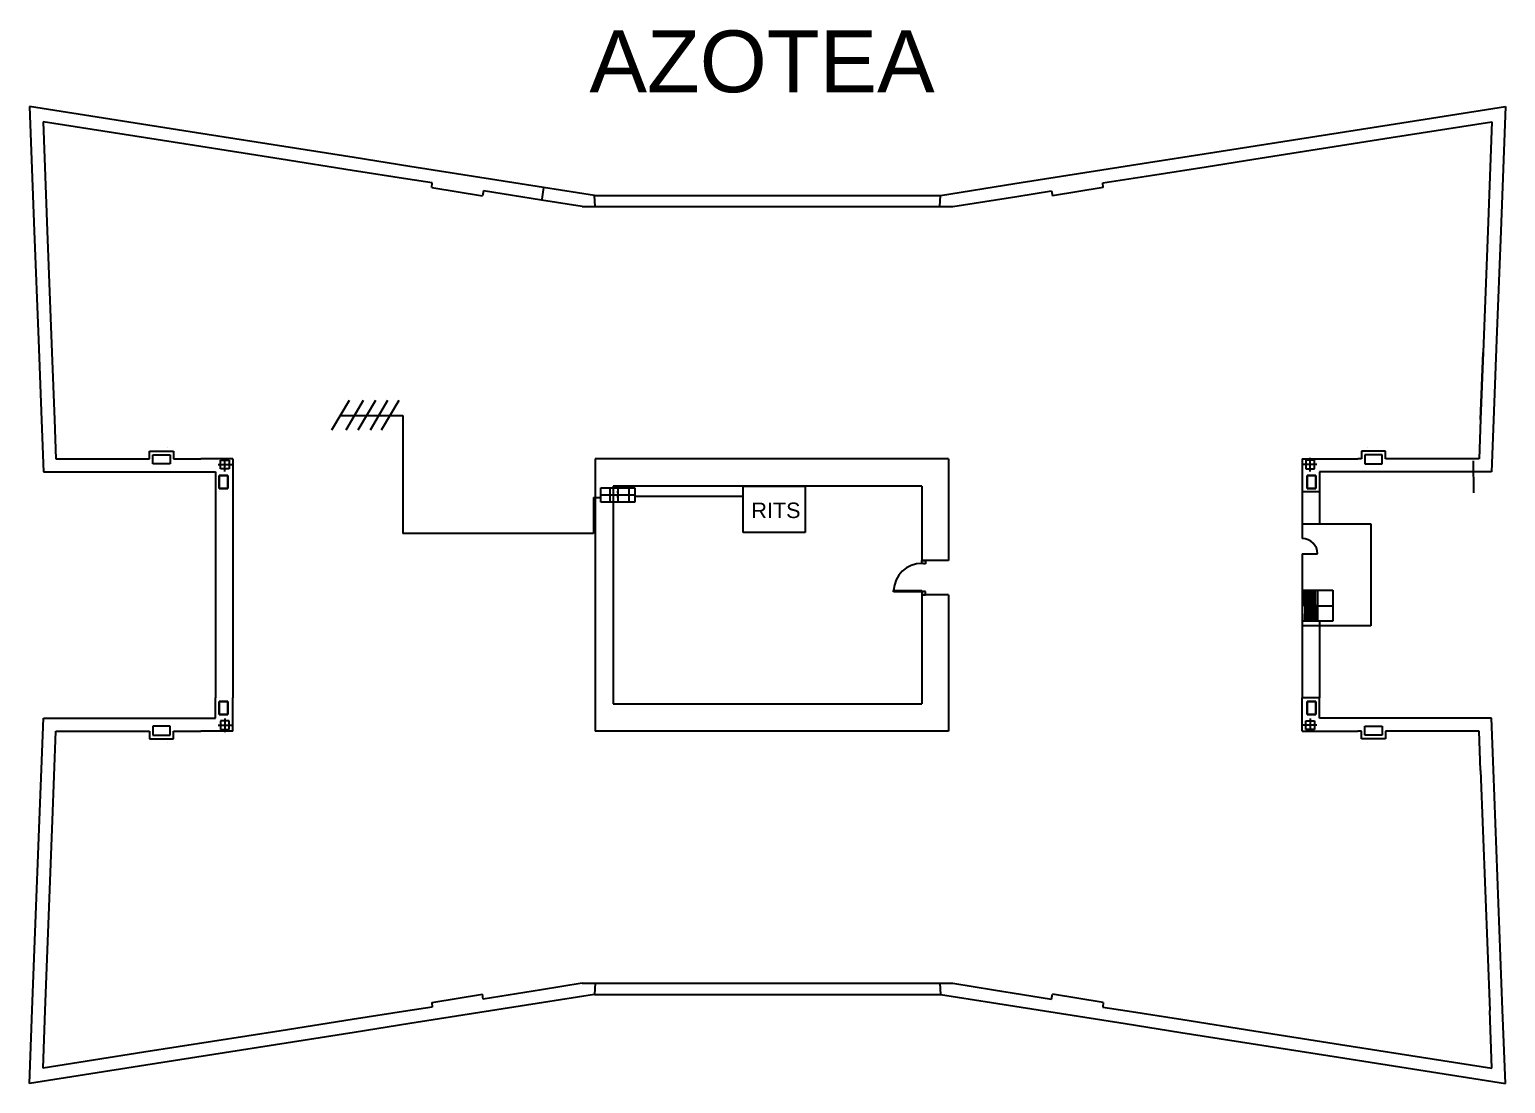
# Model space of a CAD drawing. Header units: millimetres. Extents: x -114873 to 61938, y -65989 to 30035.
# Drawn here: x -113818 to -66037, y -4074 to 30035 of the extents above; entities that cross this region are included whole.
import ezdxf

# ---------------------------------------------------------------- set-up
doc = ezdxf.new("R2010")
doc.units = ezdxf.units.MM
for name, color, linetype in [('1. ESTR - CUBIERTA', 160, 'Continuous'), ('1. MURO', 1, 'Continuous'), ('12. MOB ASEOS+COCINAS', 5, 'Continuous'), ('12. MOBILIARIO', 5, 'Continuous'), ('3. CARP', 4, 'Continuous'), ('4.1 ESTR REFORMADO', 1, 'Continuous'), ('6. PROYECCIÓN', 251, 'Continuous'), ('Antena', 30, 'Continuous'), ('Escaleras y ascensor', 7, 'Continuous'), ('Telecomunicaciones', 3, 'Continuous'), ('TEXTO', 140, 'Continuous')]:
    doc.layers.add(name, color=color, linetype=linetype)
doc.styles.get("Standard").update_dxf_attribs({"font": 'arial.ttf'})

msp = doc.modelspace()

# ---------------------------------------------------------------- linework, layer by layer
at = {"layer": '1. ESTR - CUBIERTA'}
for p, q in [((-107401, 15600), (-107681, 15600)), ((-107681, 15600), (-107681, 15180)), ((-107401, 15180), (-107401, 15600)), ((-72454, 15600), (-72174, 15600)), ((-72454, 15180), (-72454, 15600)), ((-72174, 15600), (-72174, 15180)), ((-107681, 15180), (-107401, 15180)), ((-72174, 15180), (-72454, 15180)), ((-107681, 7871), (-107681, 8292)), ((-107681, 8292), (-107401, 8292)), ((-107401, 8292), (-107401, 7871)), ((-72174, 8292), (-72454, 8292)), ((-72454, 8292), (-72454, 7871)), ((-72174, 7871), (-72174, 8292)), ((-107401, 7871), (-107681, 7871)), ((-72454, 7871), (-72174, 7871))]:
    msp.add_line(p, q, dxfattribs=at)
at = {"layer": '1. MURO'}
for p, q in [((-108411, 26695), (-113818, 27546)), ((-113818, 27546), (-113665, 23508)), ((-69808, 26952), (-66037, 27546)), ((-66037, 27546), (-66190, 23508)), ((-108476, 26281), (-113379, 27051)), ((-113379, 27051), (-113245, 23523)), ((-75789, 26011), (-69808, 26952)), ((-69742, 26537), (-66477, 27051)), ((-66477, 27051), (-66610, 23523)), ((-105668, 25838), (-108476, 26280)), ((-103304, 25891), (-108411, 26695)), ((-74188, 25838), (-69742, 26537)), ((-103371, 25476), (-105668, 25838)), ((-101501, 25607), (-103304, 25891)), ((-77591, 25728), (-75789, 26011)), ((-75724, 25596), (-74188, 25838)), ((-101567, 25193), (-103371, 25476)), ((-97175, 24927), (-101501, 25607)), ((-81918, 25047), (-77591, 25728)), ((-77526, 25313), (-75724, 25596)), ((-100779, 25072), (-101567, 25193)), ((-100799, 24921), (-100779, 25072)), ((-100799, 24921), (-99152, 24655)), ((-97175, 24927), (-97236, 24540)), ((-95529, 24668), (-97175, 24927)), ((-84326, 24668), (-81918, 25047)), ((-79056, 24921), (-80703, 24655)), ((-79076, 25072), (-77526, 25313)), ((-79056, 24921), (-79076, 25072)), ((-99126, 24813), (-99152, 24655)), ((-97240, 24512), (-99126, 24813)), ((-97236, 24540), (-97240, 24512)), ((-95927, 24305), (-97240, 24512)), ((-95529, 24668), (-84326, 24668)), ((-95506, 24305), (-95529, 24668)), ((-84349, 24305), (-84326, 24668)), ((-83928, 24305), (-81853, 24632)), ((-81853, 24632), (-80729, 24813)), ((-80729, 24813), (-80703, 24655)), ((-95927, 24305), (-83928, 24305)), ((-95927, 24305), (-95927, 24305)), ((-83928, 24305), (-83928, 24305)), ((-113665, 23508), (-113532, 19997)), ((-113245, 23523), (-113096, 19588)), ((-66610, 23523), (-66759, 19588)), ((-66190, 23508), (-66323, 19997)), ((-113532, 19997), (-113434, 17398)), ((-66323, 19997), (-66422, 17398)), ((-113096, 19588), (-113014, 17414)), ((-66759, 19588), (-66841, 17414)), ((-66841, 17414), (-66759, 19588)), ((-113434, 17398), (-113370, 15722)), ((-113014, 17414), (-112966, 16142)), ((-66841, 17414), (-66890, 16142)), ((-66422, 17398), (-66485, 15722)), ((-109938, 16142), (-109938, 16387)), ((-109938, 16387), (-109154, 16387)), ((-109826, 15984), (-109826, 16275)), ((-109826, 16275), (-109266, 16275)), ((-109266, 16275), (-109266, 15984)), ((-109154, 16387), (-109154, 16142)), ((-69917, 16387), (-70701, 16387)), ((-70701, 16387), (-70701, 16142)), ((-70029, 16275), (-70589, 16275)), ((-70589, 16275), (-70589, 15984)), ((-70029, 15984), (-70029, 16275)), ((-69917, 16142), (-69917, 16387)), ((-112966, 16142), (-110085, 16142)), ((-110085, 16142), (-109938, 16142)), ((-109266, 15984), (-109826, 15984)), ((-109154, 16142), (-108269, 16143)), ((-107235, 16143), (-108269, 16143)), ((-107631, 15814), (-107631, 16094)), ((-107631, 16094), (-107351, 16094)), ((-107351, 15814), (-107631, 15814)), ((-107351, 16094), (-107351, 15814)), ((-107235, 16143), (-107235, 15068)), ((-84063, 16143), (-95506, 16143)), ((-95506, 16143), (-95506, 7329)), ((-84063, 16143), (-84063, 12856)), ((-72620, 16143), (-72620, 15068)), ((-72620, 16143), (-70813, 16142)), ((-72224, 16094), (-72504, 16094)), ((-72504, 16094), (-72504, 15814)), ((-72504, 15814), (-72224, 15814)), ((-72224, 15814), (-72224, 16094)), ((-70701, 16142), (-70813, 16142)), ((-70589, 15984), (-70029, 15984)), ((-68261, 16142), (-69917, 16142)), ((-66890, 16142), (-68261, 16142)), ((-67080, 16074), (-67077, 15044)), ((-113370, 15722), (-111595, 15722)), ((-111595, 15722), (-108269, 15721)), ((-108269, 15721), (-107795, 15721)), ((-107795, 15721), (-107795, 15068)), ((-107681, 15180), (-107681, 15600)), ((-107681, 15600), (-107401, 15600)), ((-107401, 15600), (-107401, 15600)), ((-107401, 15600), (-107401, 15180)), ((-72174, 15600), (-72454, 15600)), ((-72454, 15600), (-72454, 15600)), ((-72454, 15600), (-72454, 15180)), ((-72174, 15180), (-72174, 15600)), ((-70813, 15722), (-72060, 15721)), ((-72060, 15721), (-72060, 15068)), ((-68261, 15722), (-70813, 15722)), ((-66485, 15722), (-68261, 15722)), ((-107795, 15068), (-107796, 8404)), ((-107401, 15180), (-107681, 15180)), ((-107235, 15068), (-107235, 8404)), ((-84928, 15259), (-94928, 15259)), ((-94928, 15259), (-94928, 8212)), ((-84928, 15259), (-84928, 12856)), ((-72062, 15068), (-72620, 15068)), ((-72620, 15068), (-72620, 13888)), ((-72454, 15180), (-72174, 15180)), ((-72062, 15068), (-72060, 14038)), ((-72620, 14038), (-70392, 14038)), ((-72620, 13888), (-72620, 13562)), ((-70392, 14038), (-70392, 10740)), ((-72620, 13062), (-72622, 11888)), ((-84063, 12856), (-84928, 12856)), ((-84063, 11736), (-84928, 11736)), ((-84928, 11736), (-84928, 8212)), ((-84063, 11736), (-84063, 7329)), ((-72620, 11888), (-72062, 11888)), ((-70392, 10740), (-72622, 10738)), ((-72062, 10893), (-72620, 10893)), ((-72620, 10893), (-72620, 10493)), ((-72062, 10893), (-72060, 8404)), ((-72620, 10493), (-72620, 8404)), ((-107796, 7751), (-107796, 8404)), ((-107401, 8292), (-107681, 8292)), ((-107681, 8292), (-107681, 7871)), ((-107401, 7871), (-107401, 8292)), ((-107236, 7329), (-107236, 8404)), ((-94928, 8212), (-84928, 8212)), ((-90928, 8212), (-88928, 8212)), ((-72062, 8404), (-72620, 8404)), ((-72620, 7329), (-72620, 8404)), ((-72062, 8404), (-72620, 8404)), ((-72454, 8292), (-72174, 8292)), ((-72454, 7871), (-72454, 8292)), ((-72174, 8292), (-72174, 7871)), ((-72060, 7751), (-72060, 8404)), ((-113495, 4450), (-113370, 7750)), ((-113370, 7750), (-110085, 7750)), ((-110085, 7750), (-108269, 7751)), ((-108269, 7751), (-107796, 7751)), ((-107681, 7871), (-107401, 7871)), ((-107631, 7657), (-107631, 7377)), ((-107351, 7657), (-107631, 7657)), ((-107401, 7871), (-107401, 7871)), ((-107351, 7377), (-107351, 7657)), ((-72504, 7377), (-72504, 7657)), ((-72504, 7657), (-72224, 7657)), ((-72174, 7871), (-72454, 7871)), ((-72454, 7871), (-72454, 7871)), ((-72224, 7657), (-72224, 7377)), ((-70813, 7750), (-72060, 7751)), ((-68261, 7750), (-70813, 7750)), ((-66485, 7750), (-68261, 7750)), ((-66422, 6074), (-66485, 7750)), ((-113076, 4435), (-112966, 7330)), ((-112966, 7330), (-110085, 7330)), ((-110085, 7330), (-109938, 7330)), ((-109938, 7330), (-109938, 7084)), ((-109267, 7487), (-109826, 7487)), ((-109826, 7487), (-109826, 7196)), ((-109826, 7196), (-109267, 7196)), ((-109267, 7196), (-109267, 7487)), ((-109155, 7330), (-108269, 7330)), ((-109155, 7084), (-109155, 7330)), ((-107236, 7329), (-108269, 7329)), ((-107631, 7377), (-107351, 7377)), ((-84063, 7329), (-95506, 7329)), ((-72620, 7329), (-70813, 7330)), ((-72224, 7377), (-72504, 7377)), ((-70701, 7330), (-70813, 7330)), ((-70701, 7084), (-70701, 7330)), ((-70589, 7487), (-70029, 7487)), ((-70589, 7196), (-70589, 7487)), ((-70029, 7196), (-70589, 7196)), ((-70029, 7487), (-70029, 7196)), ((-68261, 7330), (-69917, 7330)), ((-69917, 7330), (-69917, 7084)), ((-66890, 7330), (-68261, 7330)), ((-66841, 6058), (-66890, 7330)), ((-109938, 7084), (-109155, 7084)), ((-69917, 7084), (-70701, 7084)), ((-66841, 6058), (-66548, -1708)), ((-66129, -1693), (-66422, 6074)), ((-113633, 822), (-113495, 4450)), ((-113213, 806), (-113076, 4435)), ((-113727, -1693), (-113633, 822)), ((-113307, -1708), (-113213, 806)), ((-95927, -833), (-97240, -1040)), ((-95927, -833), (-83928, -833)), ((-95927, -833), (-95927, -833)), ((-95506, -833), (-95530, -1196)), ((-84349, -833), (-84326, -1196)), ((-83928, -833), (-83928, -833)), ((-83928, -833), (-82615, -1040)), ((-100799, -1449), (-99152, -1184)), ((-99127, -1341), (-99152, -1184)), ((-97240, -1040), (-99127, -1341)), ((-95530, -1196), (-97175, -1455)), ((-95530, -1196), (-84326, -1196)), ((-84326, -1196), (-82680, -1455)), ((-82615, -1040), (-80729, -1341)), ((-80729, -1341), (-80703, -1184)), ((-79056, -1449), (-80703, -1184)), ((-113818, -4074), (-113727, -1693)), ((-113379, -3580), (-113307, -1708)), ((-101567, -1721), (-103371, -2005)), ((-100779, -1600), (-101567, -1721)), ((-97175, -1455), (-101502, -2136)), ((-100799, -1449), (-100779, -1600)), ((-82680, -1455), (-78354, -2136)), ((-79056, -1449), (-79076, -1600)), ((-79076, -1600), (-78289, -1721)), ((-78289, -1721), (-76485, -2005)), ((-66477, -3580), (-66548, -1708)), ((-66037, -4074), (-66129, -1693)), ((-105668, -2366), (-110113, -3065)), ((-103371, -2005), (-105668, -2366)), ((-101502, -2136), (-103304, -2419)), ((-78354, -2136), (-76551, -2419)), ((-76485, -2005), (-74188, -2366)), ((-74188, -2366), (-71379, -2808)), ((-103304, -2419), (-110048, -3480)), ((-76551, -2419), (-71444, -3223)), ((-71379, -2808), (-66477, -3580)), ((-110113, -3065), (-113379, -3580)), ((-71444, -3223), (-66037, -4074)), ((-110048, -3480), (-113818, -4074))]:
    msp.add_line(p, q, dxfattribs=at)
at = {"layer": '12. MOB ASEOS+COCINAS'}
for p, q in [((-109346, 16517), (-109346, 16518)), ((-70509, 16517), (-70509, 16518)), ((-109346, 6954), (-109346, 6954)), ((-70509, 6954), (-70509, 6954))]:
    msp.add_line(p, q, dxfattribs=at)
at = {"layer": '12. MOBILIARIO'}
msp.add_line((-82615, 24512), (-82616, 24518), dxfattribs=at)
at = {"layer": '3. CARP'}
for p, q in [((-107681, 15068), (-107681, 15068)), ((-107681, 15068), (-107681, 15068)), ((-72174, 15068), (-72174, 15068)), ((-72620, 13062), (-72120, 13062)), ((-107681, 8404), (-107681, 8404)), ((-107681, 8404), (-107681, 8404)), ((-72174, 8404), (-72174, 8404)), ((-72174, 8404), (-72174, 8404))]:
    msp.add_line(p, q, dxfattribs=at)
at = {"layer": '3. CARP', "color": 6}
for p, q in [((-84928, 12758), (-84928, 12856)), ((-84928, 12856), (-84816, 12856)), ((-84883, 12758), (-84928, 12758)), ((-84883, 12747), (-84883, 12758)), ((-84816, 12747), (-84883, 12747)), ((-84816, 12856), (-84816, 12747)), ((-85846, 11839), (-85846, 11878)), ((-85846, 11878), (-84928, 11878)), ((-84928, 11839), (-85846, 11839)), ((-84928, 11878), (-84928, 11839)), ((-84928, 11839), (-84928, 11736)), ((-84883, 11839), (-84928, 11839)), ((-84928, 11736), (-84816, 11736)), ((-84816, 11850), (-84883, 11850)), ((-84883, 11850), (-84883, 11839)), ((-84816, 11736), (-84816, 11850))]:
    msp.add_line(p, q, dxfattribs=at)
at = {"layer": '3. CARP'}
msp.add_arc((-72620, 13062), 500, 0, 90, dxfattribs=at)
at = {"layer": '3. CARP', "color": 6}
msp.add_arc((-84927, 11838), 920, 90.0273, 177.4878, dxfattribs=at)
at = {"layer": '4.1 ESTR REFORMADO', "color": 8}
for p, q in [((-107710, 15954), (-107262, 15954)), ((-107491, 15730), (-107491, 16178)), ((-72146, 15954), (-72594, 15954)), ((-72364, 15730), (-72364, 16178)), ((-107491, 7741), (-107491, 7293)), ((-72364, 7741), (-72364, 7293)), ((-107710, 7517), (-107262, 7517)), ((-72146, 7517), (-72594, 7517))]:
    msp.add_line(p, q, dxfattribs=at)
at = {"layer": '6. PROYECCIÓN'}
for p, q in [((-108803, 26377), (-108803, 26377)), ((-71345, 26711), (-71345, 26710)), ((-78061, 25275), (-78061, 25275)), ((-82340, -1130), (-82340, -1130)), ((-108803, -2905), (-108803, -2905))]:
    msp.add_line(p, q, dxfattribs=at)
at = {"layer": 'Antena'}
for p, q in [((-103474, 18031), (-104042, 17067)), ((-103015, 18031), (-103583, 17067)), ((-102618, 18031), (-103186, 17067)), ((-102226, 18031), (-102793, 17067)), ((-101864, 18031), (-102432, 17067)), ((-103758, 17549), (-101736, 17549)), ((-101736, 17549), (-101736, 13724))]:
    msp.add_line(p, q, dxfattribs=at)
at = {"layer": 'Escaleras y ascensor'}
for p, q in [((-72622, 11888), (-71622, 11888)), ((-72622, 11888), (-72622, 10893)), ((-72562, 11888), (-72563, 11390)), ((-72502, 11888), (-72503, 11390)), ((-72440, 11887), (-72442, 11390)), ((-72382, 11887), (-72383, 11390)), ((-72322, 11887), (-72323, 11389)), ((-72262, 11887), (-72263, 11389)), ((-72202, 11887), (-72203, 11389)), ((-72122, 11888), (-72122, 11389)), ((-71622, 11886), (-71625, 10888)), ((-72122, 11389), (-72622, 11390)), ((-72538, 11386), (-72539, 10889)), ((-72478, 11386), (-72479, 10888)), ((-72416, 11386), (-72418, 10888)), ((-72358, 11386), (-72359, 10888)), ((-72298, 11386), (-72299, 10888)), ((-72238, 11385), (-72239, 10888)), ((-72178, 11385), (-72179, 10887)), ((-72122, 11389), (-71623, 11387)), ((-72122, 11389), (-72122, 10891)), ((-71622, 10890), (-72622, 10893))]:
    msp.add_line(p, q, dxfattribs=at)
at = {"layer": 'Telecomunicaciones'}
for p, q in [((-95556, 14889), (-95556, 13724)), ((-95556, 14889), (-95323, 14889)), ((-95323, 15208), (-94219, 15208)), ((-95323, 14739), (-95323, 15208)), ((-95323, 14974), (-94219, 14974)), ((-95196, 15208), (-94345, 15208)), ((-95030, 15208), (-95030, 14739)), ((-94771, 15208), (-94771, 14739)), ((-94771, 15042), (-94771, 15095)), ((-94771, 14885), (-94771, 14955)), ((-94771, 14955), (-94771, 14814)), ((-94419, 15208), (-94419, 14739)), ((-94219, 15208), (-94219, 14739)), ((-94219, 14934), (-90712, 14934)), ((-90712, 15259), (-88712, 15259)), ((-90712, 13759), (-90712, 15259)), ((-88712, 15259), (-88712, 13759)), ((-94219, 14739), (-95323, 14739)), ((-95556, 13724), (-101736, 13724)), ((-88712, 13759), (-90712, 13759))]:
    msp.add_line(p, q, dxfattribs=at)

# ---------------------------------------------------------------- texts
msp.add_text('RITS', height=500, dxfattribs=at).set_placement((-90450, 14225))
at = {"layer": 'TEXTO'}
msp.add_text('AZOTEA', height=2000, dxfattribs=at).set_placement((-95692, 28005))

doc.saveas('drawing.dxf')
